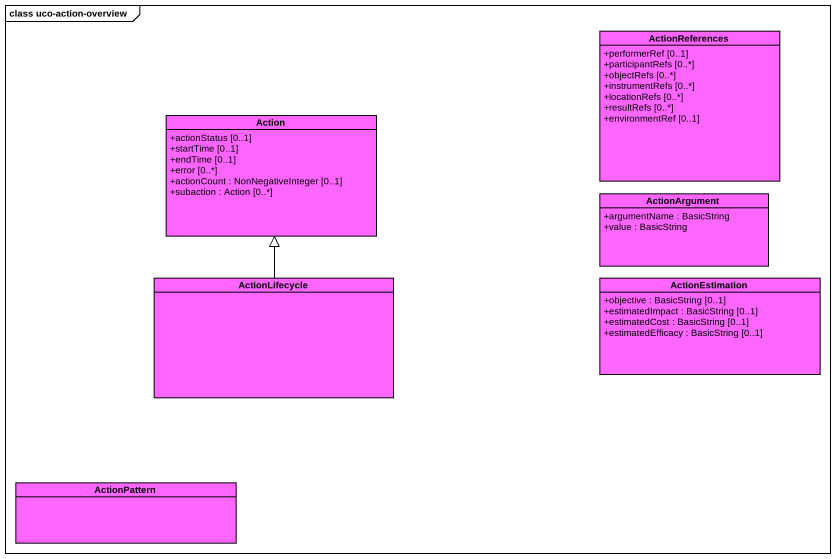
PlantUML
@startuml
mainframe class uco-action-overview
hide circle
hide empty members
skinparam classAttributeIconSize 0
class ActionReferences #FF66FF {
  +performerRef [0..1]
  +participantRefs [0..*]
  +objectRefs [0..*]
  +instrumentRefs [0..*]
  +locationRefs [0..*]
  +resultRefs [0..*]
  +environmentRef [0..1]
}
class "Action" as Action_ #FF66FF {
  +actionStatus [0..1]
  +startTime [0..1]
  +endTime [0..1]
  +error [0..*]
  +actionCount : NonNegativeInteger [0..1]
  +subaction : Action [0..*]
}
class ActionArgument #FF66FF {
  +argumentName : BasicString
  +value : BasicString
}
class ActionLifecycle #FF66FF
class ActionEstimation #FF66FF {
  +objective : BasicString [0..1]
  +estimatedImpact : BasicString [0..1]
  +estimatedCost : BasicString [0..1]
  +estimatedEfficacy : BasicString [0..1]
}
class ActionPattern #FF66FF
ActionLifecycle -up-|> Action_
@enduml
